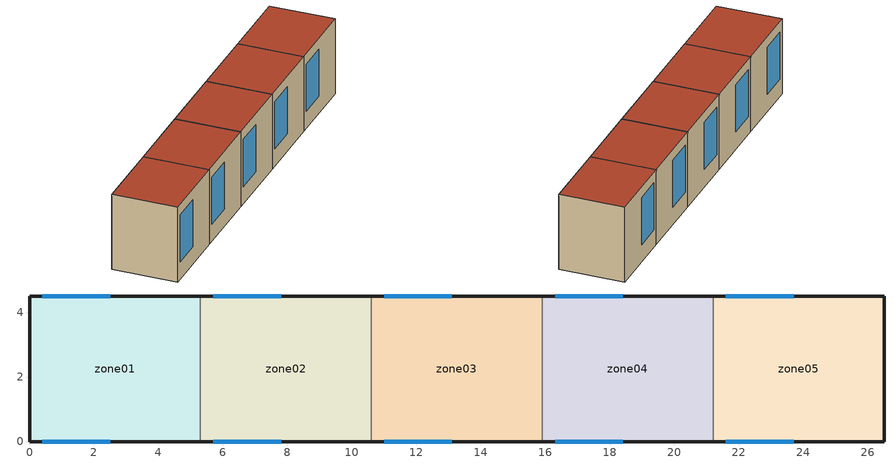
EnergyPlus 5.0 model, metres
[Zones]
zone01
 floor ground (GROUND_FLOOR): 0,0 0,4.5 5.3,4.5 5.3,0 z0
 wall outside (EXT_WALL): 5.3,4.5 0,4.5 0,0 5.3,0 z0:5.4
 wall to zone02 (ADJ_WALL): 5.3,0 5.3,4.5 z0:5.4
 window (EXT_WINDOW1): 0.4,0 2.5,0 / 2.5,4.5 0.4,4.5 z1.25:4.65
 roof outside (EXT_ROOF): 5.3,0 5.3,4.5 0,4.5 0,0 z5.4
zone02
 floor ground (GROUND_FLOOR): 5.3,0 5.3,4.5 10.6,4.5 10.6,0 z0
 wall outside (EXT_WALL): 10.6,4.5 5.3,4.5 / 5.3,0 10.6,0 z0:5.4
 wall to zone03 (ADJ_WALL): 10.6,0 10.6,4.5 z0:5.4
 wall to zone01 (ADJ_WALL): 5.3,4.5 5.3,0 z0:5.4
 window (EXT_WINDOW1): 5.7,0 7.8,0 / 7.8,4.5 5.7,4.5 z1.25:4.65
 roof outside (EXT_ROOF): 10.6,0 10.6,4.5 5.3,4.5 5.3,0 z5.4
zone03
 floor ground (GROUND_FLOOR): 10.6,0 10.6,4.5 15.9,4.5 15.9,0 z0
 wall outside (EXT_WALL): 15.9,4.5 10.6,4.5 / 10.6,0 15.9,0 z0:5.4
 wall to zone04 (ADJ_WALL): 15.9,0 15.9,4.5 z0:5.4
 wall to zone02 (ADJ_WALL): 10.6,4.5 10.6,0 z0:5.4
 window (EXT_WINDOW1): 11,0 13.1,0 / 13.1,4.5 11,4.5 z1.25:4.65
 roof outside (EXT_ROOF): 15.9,0 15.9,4.5 10.6,4.5 10.6,0 z5.4
zone04
 floor ground (GROUND_FLOOR): 15.9,0 15.9,4.5 21.2,4.5 21.2,0 z0
 wall outside (EXT_WALL): 21.2,4.5 15.9,4.5 / 15.9,0 21.2,0 z0:5.4
 wall to zone05 (ADJ_WALL): 21.2,0 21.2,4.5 z0:5.4
 wall to zone03 (ADJ_WALL): 15.9,4.5 15.9,0 z0:5.4
 window (EXT_WINDOW1): 16.3,0 18.4,0 / 18.4,4.5 16.3,4.5 z1.25:4.65
 roof outside (EXT_ROOF): 21.2,0 21.2,4.5 15.9,4.5 15.9,0 z5.4
zone05
 floor ground (GROUND_FLOOR): 21.2,0 21.2,4.5 26.5,4.5 26.5,0 z0
 wall outside (EXT_WALL): 21.2,0 26.5,0 26.5,4.5 21.2,4.5 z0:5.4
 wall to zone04 (ADJ_WALL): 21.2,4.5 21.2,0 z0:5.4
 window (EXT_WINDOW1): 21.6,0 23.7,0 / 23.7,4.5 21.6,4.5 z1.25:4.65
 roof outside (EXT_ROOF): 26.5,0 26.5,4.5 21.2,4.5 21.2,0 z5.4
[Building]
TRNSYS18: North Axis {deg}=0; Terrain=City; Loads Convergence Tolerance Value=0; Temperature Convergence Tolerance Value {deltaC}=0; Solar Distribution=FullInteriorAndExterior; Maximum Number of Warmup Days=0
[Site:Location]
not used: Latitude {deg}=0; Longitude {deg}=0; Time Zone {hr}=0; Elevation {m}=0
[Construction]
GROUND_FLOOR; EXT_WALL; EXT_ROOF; ADJ_WALL; EXT_WINDOW1: 
[WindowProperty:ShadingControl]
ESHADE=0; ISHADE=INPUT 1*MAX_ISHADE : SHADECNTRL=ISHADE_INTERNAL
[SurfaceProperty:OtherSideCoefficients]
BOUNDARY=IDENTICAL; BOUNDARY=INPUT 1*TBOUNDARY; BOUNDARY=INPUT 1*TBOUNDARY_2; BOUNDARY=INPUT 1*TBOUNDARY_3; BOUNDARY=INPUT 1*TGROUND; BOUNDARY=20; BOUNDARY=15
[Zone] Multiplier=1
zone01; zone02; zone03; zone04; zone05
